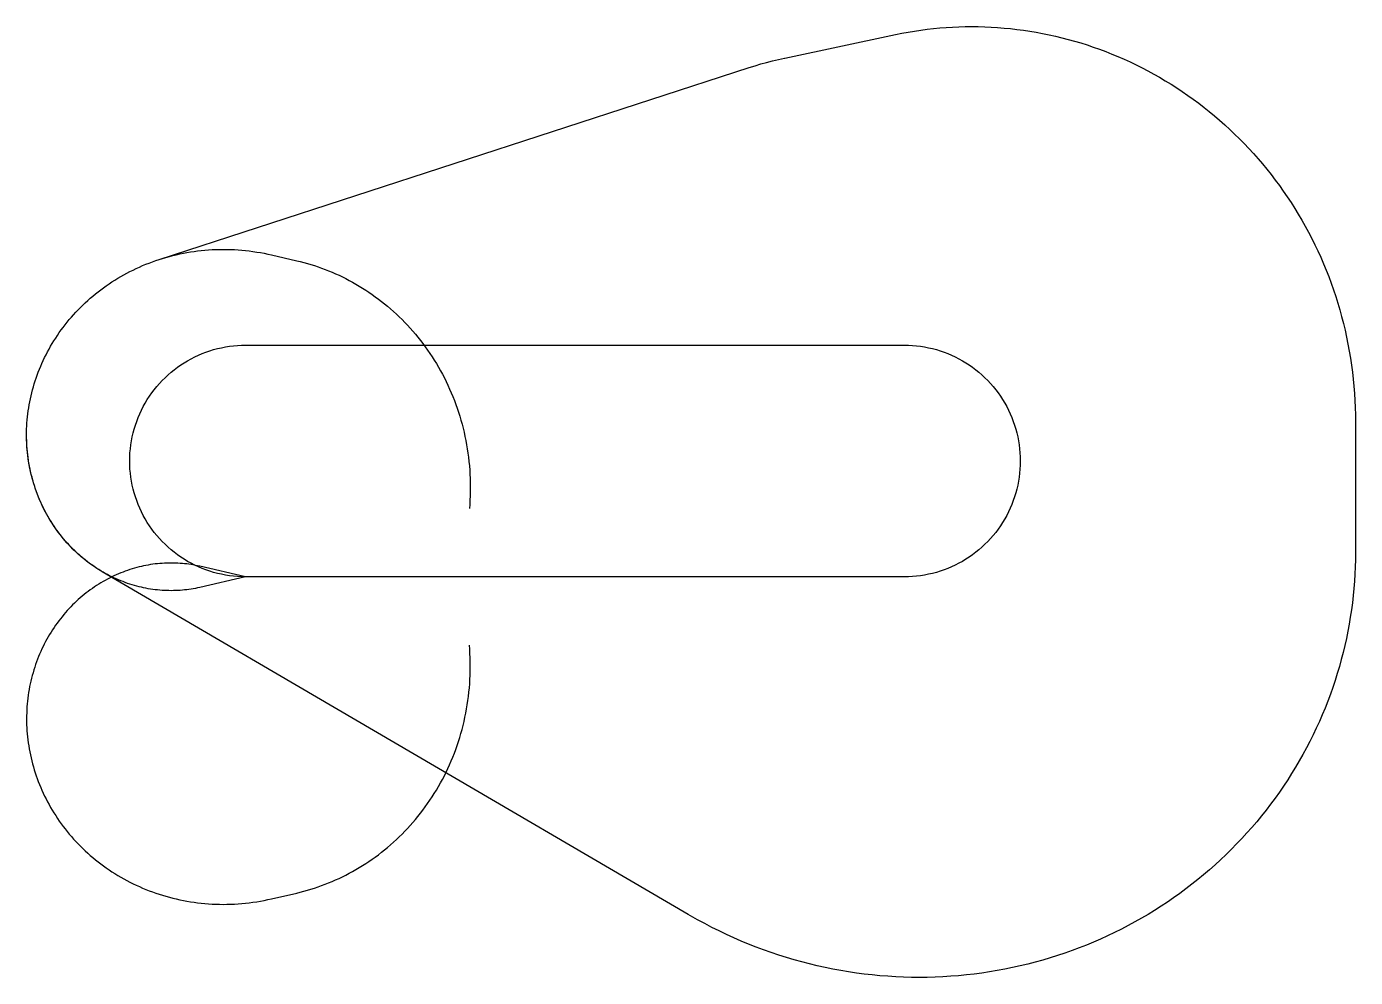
# Model space of a CAD drawing. Header units: metres. Extents: x -6012 to 30474, y -10998 to 15109.
import ezdxf

# ---------------------------------------------------------------- set-up
doc = ezdxf.new("R2010")
doc.units = ezdxf.units.M

msp = doc.modelspace()

# ---------------------------------------------------------------- linework, layer by layer
at = {"layer": 'NorminalTrack', "color": 1}
msp.add_lwpolyline([(0, 0), (0, 0), (-111, 2), (-222, 8), (-332, 17), (-443, 31), (-552, 48), (-661, 70), (-769, 94), (-877, 123), (-983, 156), (-1088, 192), (-1191, 232), (-1294, 275), (-1394, 322), (-1493, 372), (-1590, 426), (-1685, 483), (-1779, 544), (-1869, 607), (-1958, 674), (-2044, 744), (-2128, 817), (-2209, 893), (-2288, 971), (-2364, 1052), (-2436, 1136), (-2506, 1222), (-2573, 1311), (-2637, 1402), (-2697, 1495), (-2754, 1590), (-2808, 1687), (-2859, 1786), (-2906, 1887), (-2949, 1989), (-2989, 2093), (-3025, 2198), (-3057, 2304), (-3086, 2411), (-3111, 2519), (-3132, 2628), (-3150, 2738), (-3163, 2848), (-3173, 2959), (-3179, 3070), (-3181, 3181), (-3179, 3291), (-3173, 3402), (-3163, 3513), (-3150, 3623), (-3132, 3733), (-3111, 3842), (-3086, 3950), (-3057, 4057), (-3025, 4163), (-2989, 4268), (-2949, 4372), (-2906, 4474), (-2859, 4575), (-2808, 4674), (-2754, 4771), (-2697, 4866), (-2637, 4959), (-2573, 5050), (-2506, 5139), (-2436, 5225), (-2364, 5309), (-2288, 5390), (-2209, 5468), (-2128, 5544), (-2044, 5617), (-1958, 5687), (-1869, 5754), (-1779, 5817), (-1685, 5878), (-1590, 5935), (-1493, 5989), (-1394, 6039), (-1294, 6086), (-1191, 6129), (-1088, 6169), (-983, 6205), (-877, 6238), (-769, 6267), (-661, 6292), (-552, 6313), (-443, 6330), (-332, 6344), (-222, 6353), (-111, 6359), (0, 6361), (0, 6361), (18090, 6361), (18090, 6361), (18201, 6359), (18312, 6353), (18423, 6344), (18533, 6330), (18643, 6313), (18752, 6292), (18860, 6267), (18967, 6238), (19073, 6205), (19178, 6169), (19282, 6129), (19384, 6086), (19485, 6039), (19583, 5989), (19681, 5935), (19776, 5878), (19869, 5817), (19960, 5754), (20048, 5687), (20135, 5617), (20218, 5544), (20300, 5468), (20378, 5390), (20454, 5309), (20527, 5225), (20597, 5139), (20663, 5050), (20727, 4959), (20788, 4866), (20845, 4771), (20899, 4674), (20949, 4575), (20996, 4474), (21039, 4372), (21079, 4268), (21115, 4163), (21148, 4057), (21176, 3950), (21201, 3842), (21222, 3733), (21240, 3623), (21253, 3513), (21263, 3402), (21269, 3291), (21271, 3181), (21269, 3070), (21263, 2959), (21253, 2848), (21240, 2738), (21222, 2628), (21201, 2519), (21176, 2411), (21148, 2304), (21115, 2198), (21079, 2093), (21039, 1989), (20996, 1887), (20949, 1786), (20899, 1687), (20845, 1590), (20788, 1495), (20727, 1402), (20663, 1311), (20597, 1222), (20527, 1136), (20454, 1052), (20378, 971), (20300, 893), (20218, 817), (20135, 744), (20048, 674), (19960, 607), (19869, 544), (19776, 483), (19681, 426), (19583, 372), (19485, 322), (19384, 275), (19282, 232), (19178, 192), (19073, 156), (18967, 123), (18860, 94), (18752, 70), (18643, 48), (18533, 31), (18423, 17), (18312, 8), (18201, 2), (18090, 0), (0, 0)], dxfattribs=at)
at = {"layer": 'WindSpiral', "color": 5}
for points in [[(0, 0), (-1259, -291), (-1317, -304), (-1376, -316), (-1435, -327), (-1494, -337), (-1553, -346), (-1613, -354), (-1674, -361), (-1734, -366), (-1795, -371), (-1857, -375), (-1918, -378), (-1980, -379), (-2042, -380), (-2104, -379), (-2167, -378), (-2229, -375), (-2292, -371), (-2355, -366), (-2418, -360), (-2481, -353), (-2544, -345), (-2608, -335), (-2671, -325), (-2734, -313), (-2798, -300), (-2861, -286), (-2924, -271), (-2988, -255), (-3051, -237), (-3114, -218), (-3177, -199), (-3239, -178), (-3302, -156), (-3364, -132), (-3427, -108), (-3489, -82), (-3550, -55), (-3612, -27), (-3673, 2), (-3734, 32), (-3794, 64), (-3854, 96), (-3914, 130), (-3973, 165), (-4032, 201), (-4090, 238), (-4148, 276), (-4206, 316), (-4263, 356), (-4319, 398), (-4375, 441), (-4430, 485), (-4485, 530), (-4539, 576), (-4592, 623), (-4645, 671), (-4696, 720), (-4748, 771), (-4798, 822), (-4848, 875), (-4897, 928), (-4945, 982), (-4993, 1038), (-5039, 1094), (-5085, 1152), (-5130, 1210), (-5174, 1269), (-5217, 1330), (-5259, 1391), (-5300, 1453), (-5340, 1516), (-5379, 1580), (-5417, 1644), (-5454, 1710), (-5490, 1776), (-5525, 1844), (-5559, 1912), (-5592, 1980), (-5624, 2050), (-5655, 2120), (-5684, 2191), (-5712, 2263), (-5739, 2335), (-5765, 2408), (-5790, 2482), (-5813, 2556), (-5836, 2631), (-5857, 2707), (-5876, 2783), (-5895, 2860), (-5912, 2937), (-5928, 3015), (-5942, 3093), (-5955, 3171), (-5967, 3250), (-5978, 3330), (-5987, 3410), (-5995, 3490), (-6001, 3570), (-6006, 3651), (-6009, 3732), (-6012, 3814), (-6012, 3895), (-6012, 3977), (-6010, 4059), (-6006, 4142), (-6001, 4224), (-5995, 4307), (-5987, 4389), (-5977, 4472), (-5966, 4555), (-5954, 4637), (-5940, 4720), (-5925, 4803), (-5908, 4885), (-5890, 4968), (-5870, 5050), (-5849, 5132), (-5826, 5214), (-5802, 5296), (-5776, 5378), (-5749, 5459), (-5720, 5540), (-5690, 5621), (-5658, 5702), (-5625, 5782), (-5591, 5861), (-5555, 5941), (-5517, 6020), (-5478, 6098), (-5437, 6176), (-5395, 6253), (-5352, 6330), (-5307, 6406), (-5261, 6482), (-5213, 6557), (-5164, 6631), (-5113, 6705), (-5061, 6778), (-5008, 6850), (-4953, 6921), (-4897, 6992), (-4840, 7062), (-4781, 7130), (-4721, 7198), (-4659, 7266), (-4597, 7332), (-4532, 7397), (-4467, 7461), (-4400, 7525), (-4332, 7587), (-4263, 7648), (-4193, 7708), (-4121, 7767), (-4049, 7825), (-3975, 7882), (-3899, 7938), (-3823, 7992), (-3746, 8045), (-3667, 8097), (-3588, 8148), (-3507, 8197), (-3426, 8246), (-3343, 8292), (-3259, 8338), (-3175, 8382), (-3089, 8425), (-3003, 8466), (-2915, 8506), (-2827, 8544), (-2738, 8581), (-2648, 8617), (-2557, 8651), (-2465, 8683), (-2373, 8714), (-2373, 8714), (13829, 13984), (13988, 14034), (14148, 14082), (14308, 14126), (14470, 14168), (14632, 14207), (14796, 14243), (14804, 14245), (17849, 14891), (18020, 14925), (18192, 14957), (18364, 14986), (18537, 15011), (18711, 15034), (18885, 15054), (19060, 15071), (19235, 15084), (19411, 15095), (19587, 15103), (19763, 15107), (19940, 15109), (20117, 15107), (20294, 15102), (20471, 15094), (20649, 15083), (20826, 15069), (21003, 15052), (21180, 15032), (21357, 15008), (21534, 14982), (21710, 14952), (21886, 14920), (22062, 14884), (22237, 14845), (22412, 14803), (22586, 14758), (22760, 14709), (22933, 14658), (23105, 14604), (23276, 14546), (23447, 14485), (23617, 14422), (23786, 14355), (23954, 14286), (24120, 14213), (24286, 14137), (24451, 14059), (24614, 13977), (24776, 13893), (24937, 13805), (25096, 13715), (25254, 13622), (25411, 13526), (25566, 13427), (25720, 13325), (25871, 13220), (26022, 13113), (26170, 13003), (26317, 12891), (26462, 12775), (26605, 12657), (26746, 12536), (26885, 12413), (27022, 12287), (27157, 12159), (27290, 12028), (27421, 11895), (27550, 11759), (27676, 11621), (27800, 11481), (27922, 11338), (28041, 11193), (28158, 11046), (28273, 10896), (28385, 10745), (28494, 10591), (28601, 10435), (28705, 10277), (28807, 10118), (28906, 9956), (29002, 9792), (29096, 9627), (29186, 9460), (29274, 9291), (29359, 9120), (29441, 8948), (29521, 8774), (29597, 8598), (29670, 8421), (29740, 8243), (29807, 8063), (29871, 7882), (29932, 7699), (29990, 7515), (30045, 7330), (30096, 7144), (30145, 6957), (30190, 6769), (30231, 6580), (30270, 6390), (30305, 6199), (30337, 6007), (30366, 5815), (30391, 5621), (30413, 5428), (30432, 5233), (30447, 5038), (30459, 4843), (30467, 4647), (30472, 4451), (30474, 4261), (30474, 667), (30472, 470), (30467, 273), (30458, 77), (30446, -120), (30431, -317), (30412, -514), (30390, -710), (30364, -907), (30334, -1103), (30302, -1299), (30265, -1494), (30226, -1689), (30183, -1884), (30136, -2077), (30086, -2271), (30033, -2463), (29976, -2655), (29916, -2846), (29852, -3036), (29785, -3225), (29715, -3414), (29641, -3601), (29564, -3787), (29483, -3972), (29400, -4155), (29313, -4338), (29223, -4519), (29129, -4698), (29032, -4876), (28932, -5053), (28829, -5228), (28723, -5401), (28614, -5573), (28501, -5743), (28386, -5911), (28267, -6077), (28146, -6242), (28021, -6404), (27894, -6564), (27763, -6722), (27630, -6879), (27494, -7032), (27355, -7184), (27213, -7334), (27068, -7481), (26921, -7625), (26771, -7767), (26619, -7907), (26464, -8044), (26306, -8179), (26146, -8311), (25983, -8440), (25819, -8567), (25651, -8691), (25482, -8812), (25310, -8930), (25136, -9045), (24959, -9157), (24781, -9267), (24601, -9373), (24418, -9476), (24234, -9576), (24047, -9673), (23859, -9767), (23669, -9858), (23477, -9945), (23284, -10029), (23089, -10110), (22892, -10188), (22694, -10262), (22494, -10332), (22293, -10400), (22091, -10463), (21887, -10524), (21682, -10581), (21476, -10634), (21268, -10684), (21060, -10730), (20851, -10772), (20641, -10811), (20429, -10847), (20218, -10878), (20005, -10906), (19792, -10931), (19578, -10951), (19363, -10968), (19148, -10981), (18933, -10991), (18717, -10996), (18501, -10998), (18285, -10996), (18069, -10991), (17852, -10981), (17636, -10968), (17420, -10951), (17203, -10930), (16987, -10906), (16771, -10877), (16556, -10845), (16341, -10809), (16126, -10769), (15912, -10726), (15698, -10678), (15485, -10627), (15273, -10572), (15061, -10513), (14851, -10451), (14641, -10385), (14432, -10315), (14224, -10242), (14018, -10164), (13812, -10083), (13608, -9999), (13405, -9911), (13204, -9819), (13004, -9723), (12805, -9624), (12608, -9522), (12413, -9416), (12219, -9306), (12157, -9270), (-3934, 142), (-3993, 177), (-4052, 213), (-4110, 251), (-4168, 290), (-4225, 329), (-4282, 370), (-4338, 412), (-4394, 456), (-4449, 500), (-4503, 545), (-4557, 592), (-4610, 639), (-4662, 688), (-4714, 737), (-4765, 788), (-4815, 840), (-4865, 893), (-4914, 946), (-4962, 1001), (-5009, 1057), (-5055, 1114), (-5100, 1172), (-5145, 1230), (-5188, 1290), (-5231, 1350), (-5273, 1412), (-5314, 1474), (-5353, 1538), (-5392, 1602), (-5430, 1667), (-5467, 1733), (-5503, 1799), (-5537, 1867), (-5571, 1935), (-5603, 2004), (-5635, 2074), (-5665, 2144), (-5694, 2216), (-5722, 2288), (-5748, 2360), (-5774, 2433), (-5798, 2507), (-5821, 2582), (-5843, 2657), (-5863, 2733), (-5883, 2809), (-5901, 2886), (-5917, 2963), (-5933, 3041), (-5947, 3119), (-5960, 3198), (-5971, 3277), (-5981, 3357), (-5990, 3437), (-5997, 3517), (-6003, 3598), (-6007, 3679), (-6010, 3760), (-6012, 3842), (-6012, 3897)], [(0, 0), (-1259, -291), (-1317, -304), (-1376, -316), (-1435, -327), (-1494, -337), (-1553, -346), (-1613, -354), (-1674, -361), (-1734, -366), (-1795, -371), (-1857, -375), (-1918, -378), (-1980, -379), (-2042, -380), (-2104, -379), (-2167, -378), (-2229, -375), (-2292, -371), (-2355, -366), (-2418, -360), (-2481, -353), (-2544, -345), (-2608, -335), (-2671, -325), (-2734, -313), (-2798, -300), (-2861, -286), (-2924, -271), (-2988, -255), (-3051, -237), (-3114, -218), (-3177, -199), (-3239, -178), (-3302, -156), (-3364, -132), (-3427, -108), (-3489, -82), (-3550, -55), (-3612, -27), (-3673, 2), (-3734, 32), (-3794, 64), (-3854, 96), (-3914, 130), (-3973, 165), (-4032, 201), (-4090, 238), (-4148, 276), (-4206, 316), (-4263, 356), (-4319, 398), (-4375, 441), (-4430, 485), (-4485, 530), (-4539, 576), (-4592, 623), (-4645, 671), (-4696, 720), (-4748, 771), (-4798, 822), (-4848, 875), (-4897, 928), (-4945, 982), (-4993, 1038), (-5039, 1094), (-5085, 1152), (-5130, 1210), (-5174, 1269), (-5217, 1330), (-5259, 1391), (-5300, 1453), (-5340, 1516), (-5379, 1580), (-5417, 1644), (-5454, 1710), (-5490, 1776), (-5525, 1844), (-5559, 1912), (-5592, 1980), (-5624, 2050), (-5655, 2120), (-5684, 2191), (-5712, 2263), (-5739, 2335), (-5765, 2408), (-5790, 2482), (-5813, 2556), (-5836, 2631), (-5857, 2707), (-5876, 2783), (-5895, 2860), (-5912, 2937), (-5928, 3015), (-5942, 3093), (-5955, 3171), (-5967, 3250), (-5978, 3330), (-5987, 3410), (-5995, 3490), (-6001, 3570), (-6006, 3651), (-6009, 3732), (-6012, 3814), (-6012, 3895), (-6012, 3977), (-6010, 4059), (-6006, 4142), (-6001, 4224), (-5995, 4307), (-5987, 4389), (-5977, 4472), (-5966, 4555), (-5954, 4637), (-5940, 4720), (-5925, 4803), (-5908, 4885), (-5890, 4968), (-5870, 5050), (-5849, 5132), (-5826, 5214), (-5802, 5296), (-5776, 5378), (-5749, 5459), (-5720, 5540), (-5690, 5621), (-5658, 5702), (-5625, 5782), (-5591, 5861), (-5555, 5941), (-5517, 6020), (-5478, 6098), (-5437, 6176), (-5395, 6253), (-5352, 6330), (-5307, 6406), (-5261, 6482), (-5213, 6557), (-5164, 6631), (-5113, 6705), (-5061, 6778), (-5008, 6850), (-4953, 6921), (-4897, 6992), (-4840, 7062), (-4781, 7130), (-4721, 7198), (-4659, 7266), (-4597, 7332), (-4532, 7397), (-4467, 7461), (-4400, 7525), (-4332, 7587), (-4263, 7648), (-4193, 7708), (-4121, 7767), (-4049, 7825), (-3975, 7882), (-3899, 7938), (-3823, 7992), (-3746, 8045), (-3667, 8097), (-3588, 8148), (-3507, 8197), (-3426, 8246), (-3343, 8292), (-3259, 8338), (-3175, 8382), (-3089, 8425), (-3003, 8466), (-2915, 8506), (-2827, 8544), (-2738, 8581), (-2648, 8617), (-2557, 8651), (-2465, 8683), (-2373, 8714), (-2280, 8743), (-2186, 8771), (-2092, 8797), (-1997, 8822), (-1901, 8845), (-1805, 8866), (-1708, 8886), (-1610, 8904), (-1512, 8921), (-1414, 8935), (-1315, 8949), (-1215, 8960), (-1116, 8970), (-1016, 8977), (-915, 8984), (-814, 8988), (-713, 8991), (-612, 8992), (-510, 8991), (-409, 8988), (-307, 8984), (-205, 8978), (-103, 8970), (-1, 8960), (101, 8948), (204, 8935), (306, 8919), (408, 8902), (510, 8884), (612, 8863), (713, 8840), (717, 8839), (1404, 8681), (1503, 8657), (1601, 8631), (1699, 8604), (1797, 8575), (1895, 8544), (1992, 8512), (2089, 8477), (2186, 8441), (2282, 8403), (2377, 8364), (2473, 8322), (2567, 8279), (2661, 8234), (2754, 8188), (2847, 8139), (2939, 8089), (3031, 8038), (3121, 7984), (3211, 7929), (3300, 7872), (3389, 7814), (3476, 7754), (3563, 7692), (3648, 7628), (3733, 7563), (3817, 7497), (3899, 7429), (3981, 7359), (4062, 7287), (4141, 7215), (4219, 7140), (4297, 7064), (4373, 6987), (4448, 6908), (4521, 6828), (4593, 6746), (4664, 6663), (4734, 6578), (4802, 6492), (4869, 6405), (4935, 6316), (4999, 6226), (5062, 6135), (5123, 6042), (5183, 5949), (5241, 5854), (5297, 5757), (5352, 5660), (5406, 5562), (5458, 5462), (5508, 5362), (5556, 5260), (5603, 5157), (5648, 5053), (5691, 4949), (5733, 4843), (5773, 4736), (5811, 4629), (5847, 4521), (5881, 4412), (5914, 4302), (5944, 4191), (5973, 4080), (6000, 3968), (6025, 3855), (6048, 3741), (6069, 3627), (6088, 3513), (6106, 3398), (6121, 3282), (6134, 3166), (6145, 3050), (6154, 2933), (6161, 2815), (6166, 2698), (6169, 2580), (6170, 2462), (6169, 2344), (6166, 2225), (6161, 2106), (6154, 1988), (6145, 1873)], [(0, 0), (-1259, 291), (-1317, 304), (-1376, 316), (-1435, 327), (-1494, 337), (-1553, 346), (-1613, 354), (-1674, 361), (-1734, 366), (-1795, 371), (-1857, 375), (-1918, 378), (-1980, 379), (-2042, 380), (-2104, 379), (-2167, 378), (-2229, 375), (-2292, 371), (-2355, 366), (-2418, 360), (-2481, 353), (-2544, 345), (-2608, 335), (-2671, 325), (-2734, 313), (-2798, 300), (-2861, 286), (-2924, 271), (-2988, 255), (-3051, 237), (-3114, 218), (-3177, 199), (-3239, 178), (-3302, 156), (-3364, 132), (-3427, 108), (-3489, 82), (-3550, 55), (-3612, 27), (-3673, -2), (-3734, -32), (-3794, -64), (-3854, -96), (-3914, -130), (-3973, -165), (-4032, -201), (-4090, -238), (-4148, -276), (-4206, -316), (-4263, -356), (-4319, -398), (-4375, -441), (-4430, -485), (-4485, -530), (-4539, -576), (-4592, -623), (-4645, -671), (-4696, -720), (-4748, -771), (-4798, -822), (-4848, -875), (-4897, -928), (-4945, -982), (-4993, -1038), (-5039, -1094), (-5085, -1152), (-5130, -1210), (-5174, -1269), (-5217, -1330), (-5259, -1391), (-5300, -1453), (-5340, -1516), (-5379, -1580), (-5417, -1644), (-5454, -1710), (-5490, -1776), (-5525, -1844), (-5559, -1912), (-5592, -1980), (-5624, -2050), (-5655, -2120), (-5684, -2191), (-5712, -2263), (-5739, -2335), (-5765, -2408), (-5790, -2482), (-5813, -2556), (-5836, -2631), (-5857, -2707), (-5876, -2783), (-5895, -2860), (-5912, -2937), (-5928, -3015), (-5942, -3093), (-5955, -3171), (-5967, -3250), (-5978, -3330), (-5987, -3410), (-5995, -3490), (-6001, -3570), (-6006, -3651), (-6009, -3732), (-6012, -3814), (-6012, -3895), (-6012, -3977), (-6010, -4059), (-6006, -4142), (-6001, -4224), (-5995, -4307), (-5987, -4389), (-5977, -4472), (-5966, -4555), (-5954, -4637), (-5940, -4720), (-5925, -4803), (-5908, -4885), (-5890, -4968), (-5870, -5050), (-5849, -5132), (-5826, -5214), (-5802, -5296), (-5776, -5378), (-5749, -5459), (-5720, -5540), (-5690, -5621), (-5658, -5702), (-5625, -5782), (-5591, -5861), (-5555, -5941), (-5517, -6020), (-5478, -6098), (-5437, -6176), (-5395, -6253), (-5352, -6330), (-5307, -6406), (-5261, -6482), (-5213, -6557), (-5164, -6631), (-5113, -6705), (-5061, -6778), (-5008, -6850), (-4953, -6921), (-4897, -6992), (-4840, -7062), (-4781, -7130), (-4721, -7198), (-4659, -7266), (-4597, -7332), (-4532, -7397), (-4467, -7461), (-4400, -7525), (-4332, -7587), (-4263, -7648), (-4193, -7708), (-4121, -7767), (-4049, -7825), (-3975, -7882), (-3899, -7938), (-3823, -7992), (-3746, -8045), (-3667, -8097), (-3588, -8148), (-3507, -8197), (-3426, -8246), (-3343, -8292), (-3259, -8338), (-3175, -8382), (-3089, -8425), (-3003, -8466), (-2915, -8506), (-2827, -8544), (-2738, -8581), (-2648, -8617), (-2557, -8651), (-2465, -8683), (-2373, -8714), (-2280, -8743), (-2186, -8771), (-2092, -8797), (-1997, -8822), (-1901, -8845), (-1805, -8866), (-1708, -8886), (-1610, -8904), (-1512, -8921), (-1414, -8935), (-1315, -8949), (-1215, -8960), (-1116, -8970), (-1016, -8977), (-915, -8984), (-814, -8988), (-713, -8991), (-612, -8992), (-510, -8991), (-409, -8988), (-307, -8984), (-205, -8978), (-103, -8970), (-1, -8960), (101, -8948), (204, -8935), (306, -8919), (408, -8902), (510, -8884), (612, -8863), (713, -8840), (717, -8839), (1404, -8681), (1503, -8657), (1601, -8631), (1699, -8604), (1797, -8575), (1895, -8544), (1992, -8512), (2089, -8477), (2186, -8441), (2282, -8403), (2377, -8364), (2473, -8322), (2567, -8279), (2661, -8234), (2754, -8188), (2847, -8139), (2939, -8089), (3031, -8038), (3121, -7984), (3211, -7929), (3300, -7872), (3389, -7814), (3476, -7754), (3563, -7692), (3648, -7628), (3733, -7563), (3817, -7497), (3899, -7429), (3981, -7359), (4062, -7287), (4141, -7215), (4219, -7140), (4297, -7064), (4373, -6987), (4448, -6908), (4521, -6828), (4593, -6746), (4664, -6663), (4734, -6578), (4802, -6492), (4869, -6405), (4935, -6316), (4999, -6226), (5062, -6135), (5123, -6042), (5183, -5949), (5241, -5854), (5297, -5757), (5352, -5660), (5406, -5562), (5458, -5462), (5508, -5362), (5556, -5260), (5603, -5157), (5648, -5053), (5691, -4949), (5733, -4843), (5773, -4736), (5811, -4629), (5847, -4521), (5881, -4412), (5914, -4302), (5944, -4191), (5973, -4080), (6000, -3968), (6025, -3855), (6048, -3741), (6069, -3627), (6088, -3513), (6106, -3398), (6121, -3282), (6134, -3166), (6145, -3050), (6154, -2933), (6161, -2815), (6166, -2698), (6169, -2580), (6170, -2462), (6169, -2344), (6166, -2225), (6161, -2106), (6154, -1988), (6145, -1873)]]:
    msp.add_lwpolyline(points, dxfattribs=at)

doc.saveas('drawing.dxf')
